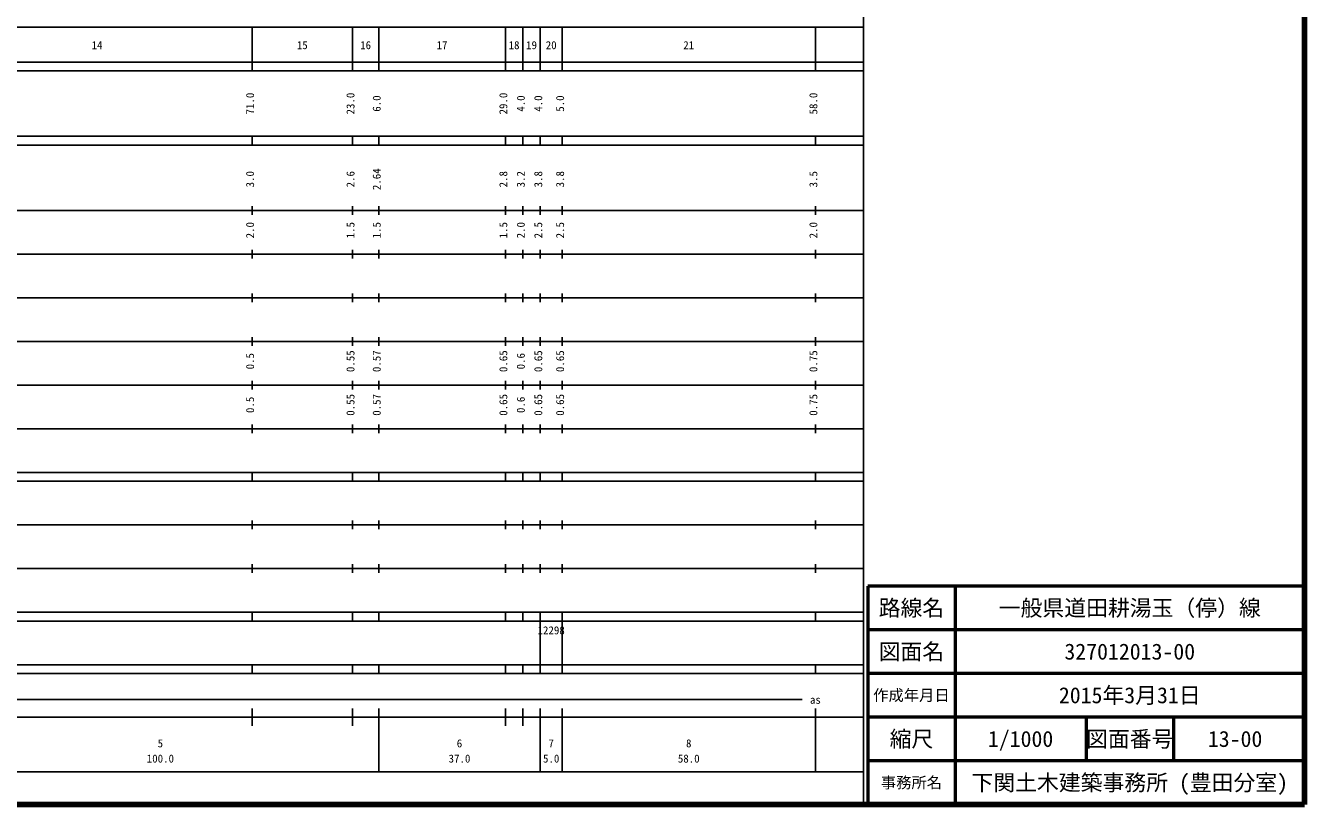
# Model space of a CAD drawing. Units: millimetres on the paper, enlarged 1000 times. Extents: x 40000 to 680000, y 20000 to 380000.
# Drawn here: x 387128 to 680000, y 20000 to 198357 of the extents above; entities that cross this region are included whole.
import ezdxf
from ezdxf.enums import TextEntityAlignment as Align

# ---------------------------------------------------------------- set-up
doc = ezdxf.new("R2010")
doc.units = ezdxf.units.MM
doc.header["$LTSCALE"] = 1000
for name, color, linetype, lineweight in [('M-TTL', 2, 'Continuous', 140), ('M-TTL-BAND', 7, 'Continuous', 25), ('M-TTL-FRAM', 2, 'Continuous', 50), ('M-TTL-LINE', 7, 'Continuous', 50)]:
    doc.layers.add(name, color=color, linetype=linetype, lineweight=lineweight)
doc.layers.add('M-TTL-TXT', color=7, linetype='Continuous')
doc.styles.add('ＭＳ ゴシック', font='')
doc.styles.get('ＭＳ ゴシック').set_extended_font_data('MS Gothic')

msp = doc.modelspace()

# ---------------------------------------------------------------- linework, layer by layer
at = {"layer": 'M-TTL'}
for p, q in [((680000, 20000), (680000, 380000)), ((40000, 20000), (680000, 20000))]:
    msp.add_line(p, q, dxfattribs=at)
at = {"layer": 'M-TTL-BAND'}
for p, q in [((579000, 20000), (579000, 370000)), ((68000, 198000), (579000, 198000)), ((439000, 188000), (439000, 198000)), ((462000, 188000), (462000, 198000)), ((468000, 188000), (468000, 198000)), ((497000, 188000), (497000, 198000)), ((501000, 188000), (501000, 198000)), ((505000, 188000), (505000, 198000)), ((510000, 188000), (510000, 198000)), ((568000, 188000), (568000, 198000)), ((40000, 190000), (579000, 190000)), ((40000, 188000), (579000, 188000)), ((40000, 173000), (579000, 173000)), ((439000, 171000), (439000, 173000)), ((462000, 171000), (462000, 173000)), ((468000, 171000), (468000, 173000)), ((497000, 171000), (497000, 173000)), ((501000, 171000), (501000, 173000)), ((505000, 171000), (505000, 173000)), ((510000, 171000), (510000, 173000)), ((568000, 171000), (568000, 173000)), ((40000, 171000), (579000, 171000)), ((40000, 156000), (579000, 156000)), ((439000, 155000), (439000, 157000)), ((462000, 155000), (462000, 157000)), ((468000, 155000), (468000, 157000)), ((497000, 155000), (497000, 157000)), ((501000, 155000), (501000, 157000)), ((505000, 155000), (505000, 157000)), ((510000, 155000), (510000, 157000)), ((568000, 155000), (568000, 157000)), ((439000, 145000), (439000, 147000)), ((462000, 145000), (462000, 147000)), ((468000, 145000), (468000, 147000)), ((497000, 145000), (497000, 147000)), ((501000, 145000), (501000, 147000)), ((505000, 145000), (505000, 147000)), ((510000, 145000), (510000, 147000)), ((568000, 145000), (568000, 147000)), ((46000, 146000), (579000, 146000)), ((52000, 136000), (579000, 136000)), ((439000, 135000), (439000, 137000)), ((462000, 135000), (462000, 137000)), ((468000, 135000), (468000, 137000)), ((497000, 135000), (497000, 137000)), ((501000, 135000), (501000, 137000)), ((505000, 135000), (505000, 137000)), ((510000, 135000), (510000, 137000)), ((568000, 135000), (568000, 137000)), ((46000, 126000), (579000, 126000)), ((439000, 125000), (439000, 127000)), ((462000, 125000), (462000, 127000)), ((468000, 125000), (468000, 127000)), ((497000, 125000), (497000, 127000)), ((501000, 125000), (501000, 127000)), ((505000, 125000), (505000, 127000)), ((510000, 125000), (510000, 127000)), ((568000, 125000), (568000, 127000)), ((52000, 116000), (579000, 116000)), ((439000, 115000), (439000, 117000)), ((462000, 115000), (462000, 117000)), ((468000, 115000), (468000, 117000)), ((497000, 115000), (497000, 117000)), ((501000, 115000), (501000, 117000)), ((505000, 115000), (505000, 117000)), ((510000, 115000), (510000, 117000)), ((568000, 115000), (568000, 117000)), ((46000, 106000), (579000, 106000)), ((439000, 105000), (439000, 107000)), ((462000, 105000), (462000, 107000)), ((468000, 105000), (468000, 107000)), ((497000, 105000), (497000, 107000)), ((501000, 105000), (501000, 107000)), ((505000, 105000), (505000, 107000)), ((510000, 105000), (510000, 107000)), ((568000, 105000), (568000, 107000)), ((40000, 96000), (579000, 96000)), ((40000, 94000), (579000, 94000)), ((439000, 94000), (439000, 96000)), ((462000, 94000), (462000, 96000)), ((468000, 94000), (468000, 96000)), ((497000, 94000), (497000, 96000)), ((501000, 94000), (501000, 96000)), ((505000, 94000), (505000, 96000)), ((510000, 94000), (510000, 96000)), ((568000, 94000), (568000, 96000)), ((439000, 83000), (439000, 85000)), ((462000, 83000), (462000, 85000)), ((468000, 83000), (468000, 85000)), ((497000, 83000), (497000, 85000)), ((501000, 83000), (501000, 85000)), ((505000, 83000), (505000, 85000)), ((510000, 83000), (510000, 85000)), ((568000, 83000), (568000, 85000)), ((49000, 84000), (579000, 84000)), ((40000, 74000), (579000, 74000)), ((439000, 73000), (439000, 75000)), ((462000, 73000), (462000, 75000)), ((468000, 73000), (468000, 75000)), ((497000, 73000), (497000, 75000)), ((501000, 73000), (501000, 75000)), ((505000, 73000), (505000, 75000)), ((510000, 73000), (510000, 75000)), ((568000, 73000), (568000, 75000)), ((40000, 64000), (579000, 64000)), ((40000, 62000), (579000, 62000)), ((439000, 62000), (439000, 64000)), ((462000, 62000), (462000, 64000)), ((468000, 62000), (468000, 64000)), ((497000, 62000), (497000, 64000)), ((501000, 62000), (501000, 64000)), ((505000, 62000), (505000, 64000)), ((505000, 52000), (505000, 62000)), ((510000, 62000), (510000, 64000)), ((510000, 52000), (510000, 62000)), ((568000, 62000), (568000, 64000)), ((40000, 52000), (579000, 52000)), ((40000, 50000), (579000, 50000)), ((439000, 50000), (439000, 52000)), ((462000, 50000), (462000, 52000)), ((468000, 50000), (468000, 52000)), ((497000, 50000), (497000, 52000)), ((501000, 50000), (501000, 52000)), ((505000, 50000), (505000, 52000)), ((510000, 50000), (510000, 52000)), ((568000, 50000), (568000, 52000)), ((71000, 44000), (565000, 44000)), ((439000, 38000), (439000, 42000)), ((462000, 38000), (462000, 42000)), ((468000, 27500), (468000, 42000)), ((497000, 38000), (497000, 42000)), ((501000, 38000), (501000, 42000)), ((505000, 27500), (505000, 42000)), ((510000, 27500), (510000, 42000)), ((568000, 27500), (568000, 42000)), ((40000, 40000), (579000, 40000)), ((68000, 27500), (579000, 27500))]:
    msp.add_line(p, q, dxfattribs=at)
at = {"layer": 'M-TTL-FRAM'}
for p, q in [((680000, 70000), (580000, 70000)), ((580000, 70000), (580000, 20000))]:
    msp.add_line(p, q, dxfattribs=at)
at = {"layer": 'M-TTL-LINE'}
for p, q in [((600000, 70000), (600000, 20000)), ((680000, 60000), (580000, 60000)), ((680000, 50000), (580000, 50000)), ((680000, 40000), (580000, 40000)), ((630000, 40000), (630000, 30000)), ((650000, 40000), (650000, 30000)), ((680000, 30000), (580000, 30000))]:
    msp.add_line(p, q, dxfattribs=at)

# ---------------------------------------------------------------- texts
at = {"layer": 'M-TTL-BAND', "style": 'ＭＳ ゴシック'}
for s, p in [('14', (403500, 192405)), ('15', (450500, 192405)), ('16', (465000, 192405)), ('17', (482500, 192405)), ('18', (499000, 192405)), ('19', (503000, 192405)), ('20', (507500, 192405)), ('21', (539000, 192405)), ('as', (568000, 42500)), ('5', (418000, 32523)), ('6', (486500, 32523)), ('7', (507500, 32523)), ('8', (539000, 32523)), ('100.0', (418000, 29033)), ('37.0', (486500, 29033)), ('5.0', (507500, 29033)), ('58.0', (539000, 29033))]:
    msp.add_text(s, height=1833, dxfattribs=at).set_placement(p, align=Align.BOTTOM_CENTER)
for s, p in [('71.0', (440000, 180500)), ('23.0', (463000, 180500)), ('6.0', (469000, 180500)), ('29.0', (498000, 180500)), ('4.0', (502000, 180500)), ('4.0', (506000, 180500)), ('5.0', (511000, 180500)), ('58.0', (569000, 180500)), ('3.0', (440000, 163174)), ('2.6', (463000, 163174)), ('2.64', (469000, 163174)), ('2.8', (498000, 163174)), ('3.2', (502000, 163174)), ('3.8', (506000, 163174)), ('3.8', (511000, 163174)), ('3.5', (569000, 163174)), ('2.0', (440000, 151500)), ('1.5', (463000, 151500)), ('1.5', (469000, 151500)), ('1.5', (498000, 151500)), ('2.0', (502000, 151500)), ('2.5', (506000, 151500)), ('2.5', (511000, 151500)), ('2.0', (569000, 151500)), ('0.5', (440000, 121500)), ('0.55', (463000, 121500)), ('0.57', (469000, 121500)), ('0.65', (498000, 121500)), ('0.6', (502000, 121500)), ('0.65', (506000, 121500)), ('0.65', (511000, 121500)), ('0.75', (569000, 121500)), ('0.5', (440000, 111500)), ('0.55', (463000, 111500)), ('0.57', (469000, 111500)), ('0.65', (498000, 111500)), ('0.6', (502000, 111500)), ('0.65', (506000, 111500)), ('0.65', (511000, 111500)), ('0.75', (569000, 111500))]:
    msp.add_text(s, height=1833, rotation=90, dxfattribs=at).set_placement(p, align=Align.BOTTOM_CENTER)
msp.add_text('12298', height=1833, dxfattribs=at).set_placement((504375, 58405), align=Align.BOTTOM_LEFT)
at = {"layer": 'M-TTL-TXT', "style": 'ＭＳ ゴシック'}
for s, height, p in [('路線名', 3666, (590000, 65000)), ('路線名', 3666, (590000, 65000)), ('一般県道田耕湯玉（停）線', 3666, (640000, 65000)), ('図面名', 3666, (590000, 55000)), ('図面名', 3666, (590000, 55000)), ('327012013-00', 3666, (640000, 55000)), ('2015年3月31日', 3666, (640000, 45000)), ('作成年月日', 2566, (590000, 45000)), ('作成年月日', 2566, (590000, 45000)), ('縮尺', 3666, (590000, 35000)), ('縮尺', 3666, (590000, 35000)), ('1/1000', 3666, (615000, 35000)), ('図面番号', 3666, (640000, 35000)), ('図面番号', 3666, (640000, 35000)), ('13-00', 3666, (664125, 35000)), ('事務所名', 2566, (590000, 25000)), ('事務所名', 2566, (590000, 25000)), ('下関土木建築事務所 (豊田分室)', 3666, (640000, 25000))]:
    msp.add_text(s, height=height, dxfattribs=at).set_placement(p, align=Align.MIDDLE_CENTER)

doc.saveas('drawing.dxf')
